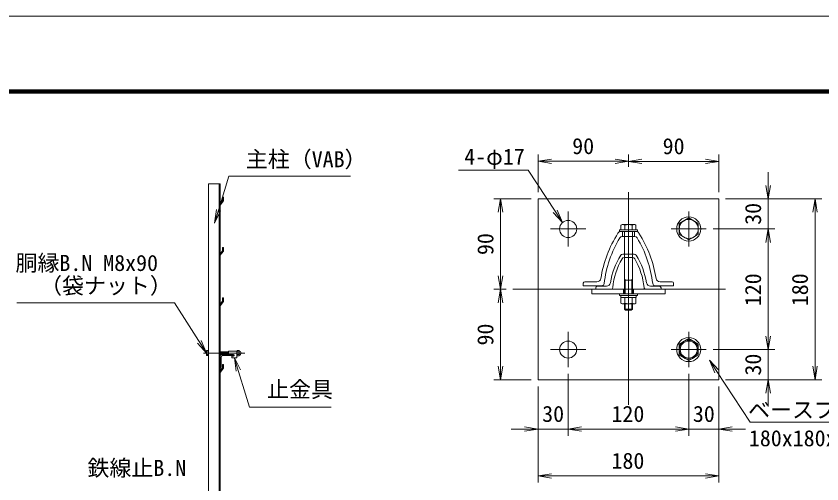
# Model space of a CAD drawing. Units: millimetres, scale not verified, with parts at other scales. Extents: x -4200 to 4200, y -2970 to 2970.
# Drawn here: x -110 to 2296, y 1574 to 2970 of the extents above; entities that cross this region are included whole.
import ezdxf
from ezdxf.enums import TextEntityAlignment as Align

# ---------------------------------------------------------------- set-up
doc = ezdxf.new("R2010")
doc.units = ezdxf.units.MM
doc.header["$LTSCALE"] = 20
doc.linetypes.add('DASHED', pattern=[7.5, 6, -1.5])
doc.linetypes.add('USER1', pattern=[50.8, 31.75, -6.35, 6.35, -6.35])
for name, color, linetype, lineweight in [('0-0_D-STR1', 1, 'Continuous', 18), ('0-1_D-BMK', 2, 'USER1', 13), ('0-2_D-STR-DIM', 7, 'Continuous', 9), ('0-3_D-STR3', 3, 'Continuous', 13), ('0-4_D-STR-TXT', 7, 'Continuous', 9), ('0-5_0', 7, 'Continuous', 9), ('0-8_D-TTL', 7, 'Continuous', 9)]:
    doc.layers.add(name, color=color, linetype=linetype, lineweight=lineweight)
doc.styles.add('ＭＳ ゴシック', font='')
doc.styles.get('ＭＳ ゴシック').set_extended_font_data('MS Gothic')

# ---------------------------------------------------------------- blocks, each defined once
blk = doc.blocks.new('_Open')
at = {"layer": '0-5_0'}
blk.add_line((-20, 3.33), (0, 0), dxfattribs=at)
blk.add_lwpolyline([(-20, -3.33), (0, 0), (-20, 0)], dxfattribs=at)
blk = doc.blocks.new('MLeader7')
at = {"layer": '0-4_D-STR-TXT'}
blk.add_line((1505.16, 2390.96), (1521.6, 2353.89), dxfattribs=at)
for points in [[(1499.6, 2387.29), (1418.72, 2510.08), (1218.16, 2510.08), (1210.96, 2510.08)], [(1494.03, 2383.62), (1521.6, 2353.89), (1499.6, 2387.29)]]:
    blk.add_lwpolyline(points, dxfattribs=at)
blk = doc.blocks.new('MLeader8')
at = {"layer": '0-4_D-STR-TXT'}
blk.add_line((1976.69, 1905.5), (1960.24, 1942.57), dxfattribs=at)
for points in [[(1987.82, 1912.84), (1960.24, 1942.57), (1982.25, 1909.17)], [(1982.25, 1909.17), (2082.17, 1757.59), (2547.99, 1757.59), (2555.19, 1757.59)]]:
    blk.add_lwpolyline(points, dxfattribs=at)

msp = doc.modelspace()

# ---------------------------------------------------------------- linework, layer by layer
at = {"layer": '0-0_D-STR1'}
for p, q in [((499.03, 2469.62), (464.03, 2469.62)), ((464.03, 639.62), (464.03, 2469.62)), ((496.03, 474.62), (496.03, 2469.62)), ((499.03, 474.62), (499.03, 2469.62)), ((506.03, 2419.62), (499.03, 2410.57)), ((509.03, 2418.5), (499.03, 2406)), ((499.03, 2410.57), (499.03, 2406)), ((506.03, 2429.5), (506.03, 2419.62)), ((506.03, 2429.5), (509.03, 2429.5)), ((509.03, 2429.5), (509.03, 2418.5)), ((506.03, 2269.62), (499.03, 2260.57)), ((509.03, 2268.5), (499.03, 2256)), ((506.03, 2279.5), (506.03, 2269.62)), ((506.03, 2279.5), (509.03, 2279.5)), ((509.03, 2279.5), (509.03, 2268.5)), ((499.03, 2260.57), (499.03, 2256)), ((1735.13, 2259.65), (1701.55, 2259.65)), ((1730.91, 2249.15), (1705.77, 2249.15)), ((1620.84, 2154.65), (1620.84, 2159.15)), ((1665.6, 2154.65), (1620.84, 2154.65)), ((1652.5, 2163.65), (1625.34, 2163.65)), ((1771.08, 2154.65), (1815.84, 2154.65)), ((1784.18, 2163.65), (1811.34, 2163.65)), ((1815.84, 2154.65), (1815.84, 2159.15)), ((506.03, 2119.12), (499.03, 2110.07)), ((509.03, 2118), (499.03, 2105.5)), ((506.03, 2129), (509.03, 2129)), ((506.03, 2129), (506.03, 2119.12)), ((509.03, 2129), (509.03, 2118)), ((499.03, 2110.07), (499.03, 2105.5)), ((499.03, 1954.62), (499.03, 1919.62)), ((502.03, 1952.12), (502.03, 1921.62)), ((539.03, 1959.62), (504.03, 1959.62)), ((537.03, 1956.62), (506.53, 1956.62)), ((539.03, 1958.62), (539.03, 1959.62)), ((506.03, 1930), (509.03, 1930)), ((506.03, 1930), (506.03, 1920.12)), ((509.03, 1930), (509.03, 1919)), ((506.03, 1920.12), (499.03, 1911.07)), ((500.03, 1919.62), (499.03, 1919.62)), ((509.03, 1919), (499.03, 1906.5)), ((499.03, 1911.07), (499.03, 1906.5))]:
    msp.add_line(p, q, dxfattribs=at)
for centre, radius, start, end in [((1888.14, 2136.92), 226.8, 148.30182, 170.6662), ((1888.14, 2136.92), 217.8, 150.13204, 173.91336), ((1701.55, 2252.15), 7.5, 90, 148.30182), ((1705.77, 2241.65), 7.5, 90, 150.13204), ((1730.91, 2241.65), 7.5, 29.86796, 90), ((1735.13, 2252.15), 7.5, 31.69818, 90), ((1548.54, 2136.92), 217.8, 6.08664, 29.86796), ((1548.54, 2136.92), 226.8, 9.3338, 31.69818), ((1652.5, 2175.65), 12, 270, 350.6662), ((1784.18, 2175.65), 12, 189.3338, 270), ((1625.34, 2159.15), 4.5, 90, 180), ((1665.6, 2160.65), 6, 270, 353.91336), ((1771.08, 2160.65), 6, 186.08664, 270), ((1811.34, 2159.15), 4.5, 0, 90), ((504.03, 1954.62), 5, 90, 180), ((506.53, 1952.12), 4.5, 90, 180), ((537.03, 1958.62), 2, 270, 0), ((500.03, 1921.62), 2, 270, 0)]:
    msp.add_arc(centre, radius, start, end, dxfattribs=at)
at = {"layer": '0-1_D-BMK'}
for p, q in [((1718.34, 1809.65), (1718.34, 2499.65)), ((1538.34, 2282.15), (1538.34, 2387.15)), ((1898.34, 2282.15), (1898.34, 2387.15)), ((1485.84, 2334.65), (1590.84, 2334.65)), ((1950.84, 2334.65), (1845.84, 2334.65)), ((1373.34, 2154.65), (2063.34, 2154.65)), ((1538.34, 2027.15), (1538.34, 1922.15)), ((1898.34, 2027.15), (1898.34, 1922.15)), ((1485.84, 1974.65), (1590.84, 1974.65)), ((1950.84, 1974.65), (1845.84, 1974.65)), ((573.26, 1964.12), (449.03, 1964.12))]:
    msp.add_line(p, q, dxfattribs=at)
at = {"layer": '0-2_D-STR-DIM'}
for p, q in [((1448.34, 2444.65), (1448.34, 2556.82)), ((1718.34, 2519.65), (1718.34, 2556.82)), ((1718.34, 2519.65), (1718.34, 2556.52)), ((1988.34, 2444.65), (1988.34, 2556.52)), ((1488.34, 2536.82), (1678.34, 2536.82)), ((1758.34, 2536.52), (1948.34, 2536.52)), ((2135.51, 2464.65), (2135.51, 2504.65)), ((1428.34, 2424.65), (1316.32, 2424.65)), ((2008.34, 2424.65), (2295.51, 2424.65)), ((2008.34, 2424.65), (2155.51, 2424.65)), ((2135.51, 2334.65), (2135.51, 2424.65)), ((1336.32, 2194.65), (1336.32, 2384.65)), ((2275.51, 2384.65), (2275.51, 1924.65)), ((1970.84, 2334.65), (2155.51, 2334.65)), ((1970.84, 2334.65), (2155.51, 2334.65)), ((2135.51, 2014.65), (2135.51, 2294.65)), ((2135.51, 2294.65), (2135.51, 2254.65)), ((1353.34, 2154.65), (1316.17, 2154.65)), ((1353.34, 2154.65), (1316.32, 2154.65)), ((1336.17, 2114.65), (1336.17, 1924.65)), ((2135.51, 2014.65), (2135.51, 2054.65)), ((1970.84, 1974.65), (2155.51, 1974.65)), ((1970.84, 1974.65), (2155.51, 1974.65)), ((2135.51, 1974.65), (2135.51, 1884.65)), ((1538.34, 1902.15), (1538.34, 1717.48)), ((1538.34, 1902.15), (1538.34, 1717.48)), ((1898.34, 1902.15), (1898.34, 1717.48)), ((1898.34, 1902.15), (1898.34, 1717.48)), ((1428.34, 1884.65), (1316.17, 1884.65)), ((2008.34, 1884.65), (2295.51, 1884.65)), ((2008.34, 1884.65), (2155.51, 1884.65)), ((1448.34, 1864.65), (1448.34, 1577.48)), ((1448.34, 1864.65), (1448.34, 1717.48)), ((1988.34, 1864.65), (1988.34, 1577.48)), ((1988.34, 1864.65), (1988.34, 1717.48)), ((2135.51, 1844.65), (2135.51, 1804.65)), ((1408.34, 1737.48), (1368.34, 1737.48)), ((1538.34, 1737.48), (1448.34, 1737.48)), ((1578.34, 1737.48), (1858.34, 1737.48)), ((1578.34, 1737.48), (1618.34, 1737.48)), ((1858.34, 1737.48), (1818.34, 1737.48)), ((1898.34, 1737.48), (1988.34, 1737.48)), ((2028.34, 1737.48), (2068.34, 1737.48)), ((1948.34, 1597.48), (1488.34, 1597.48))]:
    msp.add_line(p, q, dxfattribs=at)
at = {"layer": '0-3_D-STR3'}
for p, q in [((1898.34, 2367.5), (1869.84, 2351.16)), ((1898.34, 2367.5), (1926.84, 2351.16)), ((1699.44, 2347.85), (1695.82, 2345.76)), ((1695.82, 2331.95), (1695.82, 2345.76)), ((1699.44, 2347.85), (1737.24, 2347.85)), ((1707.08, 2331.95), (1707.08, 2345.76)), ((1729.6, 2331.95), (1729.6, 2345.76)), ((1737.24, 2347.85), (1740.86, 2345.76)), ((1740.86, 2331.95), (1740.86, 2345.76)), ((1869.84, 2351.16), (1869.84, 2318.14)), ((1926.84, 2351.16), (1926.84, 2318.14)), ((1745.34, 2327.15), (1691.34, 2327.15)), ((1695.82, 2331.95), (1740.86, 2331.95)), ((1740.86, 2327.15), (1695.82, 2327.15)), ((1737.67, 2312.15), (1699.01, 2312.15)), ((1706.34, 2327.15), (1706.34, 2141.15)), ((1730.34, 2327.15), (1730.34, 2141.15)), ((1745.34, 2331.95), (1745.34, 2327.15)), ((1898.34, 2301.8), (1869.84, 2318.14)), ((1898.34, 2301.8), (1926.84, 2318.14)), ((1583.34, 2165.15), (1583.34, 2172.65)), ((1624.06, 2177.15), (1587.84, 2177.15)), ((1706.34, 2184.95), (1709.34, 2181.95)), ((1730.34, 2181.95), (1706.34, 2181.95)), ((1708.59, 2181.95), (1708.59, 2141.15)), ((1730.34, 2184.95), (1727.34, 2181.95)), ((1728.09, 2181.95), (1728.09, 2141.15)), ((1812.61, 2177.15), (1848.84, 2177.15)), ((1853.34, 2165.15), (1853.34, 2172.65)), ((1853.34, 2165.15), (1853.34, 2172.65)), ((1638.4, 2165.15), (1583.34, 2165.15)), ((1798.28, 2165.15), (1853.34, 2165.15)), ((1745.34, 2136.35), (1691.34, 2136.35)), ((1695.82, 2130.35), (1740.86, 2130.35)), ((1707.08, 2130.35), (1707.08, 2113.03)), ((1729.6, 2130.35), (1729.6, 2113.03)), ((1745.34, 2141.15), (1745.34, 2136.35)), ((1699.59, 2110.85), (1737.09, 2110.85)), ((1706.34, 2110.85), (1706.34, 2095.55)), ((1706.34, 2095.55), (1709.94, 2091.95)), ((1730.34, 2095.55), (1706.34, 2095.55)), ((1708.59, 2110.85), (1708.59, 2093.3)), ((1730.34, 2095.55), (1726.74, 2091.95)), ((1728.09, 2110.85), (1728.09, 2093.3)), ((1730.34, 2110.85), (1730.34, 2095.55)), ((1726.74, 2091.95), (1709.94, 2091.95)), ((1898.34, 2007.5), (1869.84, 1991.16)), ((1898.34, 2007.5), (1926.84, 1991.16)), ((1869.84, 1991.16), (1869.84, 1958.14)), ((1926.84, 1991.16), (1926.84, 1958.14)), ((458.73, 1970.42), (459.42, 1971.63)), ((458.73, 1970.42), (458.73, 1957.82)), ((458.73, 1957.82), (459.42, 1956.61)), ((464.03, 1971.63), (459.42, 1971.63)), ((464.03, 1967.87), (459.42, 1967.87)), ((464.03, 1960.37), (459.42, 1960.37)), ((464.03, 1956.61), (459.42, 1956.61)), ((464.03, 1971.63), (464.03, 1956.61)), ((499.03, 1968.12), (524.28, 1968.12)), ((499.03, 1967.37), (524.28, 1967.37)), ((499.03, 1960.87), (524.28, 1960.87)), ((499.03, 1960.12), (524.28, 1960.12)), ((524.28, 1970.12), (524.28, 1959.62)), ((549.28, 1970.12), (524.28, 1970.12)), ((539.03, 1959.62), (524.28, 1959.62)), ((534.28, 1955.12), (534.28, 1950.12)), ((539.03, 1955.12), (534.28, 1955.12)), ((549.28, 1950.12), (534.28, 1950.12)), ((549.28, 1970.35), (549.28, 1958.01)), ((549.28, 1970.35), (549.28, 1958.01)), ((549.28, 1970.12), (549.28, 1950.12)), ((550.28, 1972.22), (554.78, 1972.22)), ((554.78, 1968.17), (550.28, 1968.17)), ((554.78, 1960.07), (550.28, 1960.07)), ((550.28, 1956.02), (554.78, 1956.02)), ((555.78, 1970.35), (555.78, 1958.01)), ((555.78, 1970.35), (555.78, 1958.01)), ((1898.34, 1941.8), (1869.84, 1958.14)), ((1898.34, 1941.8), (1926.84, 1958.14))]:
    msp.add_line(p, q, dxfattribs=at)
at = {"layer": '0-3_D-STR3', "linetype": 'DASHED'}
for p, q in [((1700.34, 2312.15), (1700.34, 2327.04)), ((1736.34, 2312.15), (1736.34, 2327.04)), ((1703.34, 2141.15), (1703.34, 2154.65)), ((1733.34, 2141.15), (1733.34, 2154.65))]:
    msp.add_line(p, q, dxfattribs=at)
at = {"layer": '0-3_D-STR3'}
for points in [[(1988.34, 1884.65), (1988.34, 2424.65), (1448.34, 2424.65), (1448.34, 1884.65)], [(1827.84, 2154.65), (1608.84, 2154.65), (1608.84, 2141.15), (1827.84, 2141.15)], [(1741.44, 2130.35), (1741.44, 2136.35), (1695.24, 2136.35), (1695.24, 2130.35)]]:
    msp.add_lwpolyline(points, close=True, dxfattribs=at)
for points in [[(1745.34, 2331.95), (1691.34, 2331.95), (1691.34, 2327.15)], [(1745.34, 2141.15), (1691.34, 2141.15), (1691.34, 2136.35)], [(1695.82, 2130.35), (1695.82, 2113.03), (1699.59, 2110.85)], [(1740.86, 2130.35), (1740.86, 2113.03), (1737.09, 2110.85)]]:
    msp.add_lwpolyline(points, dxfattribs=at)
for centre, radius in [((1538.34, 2334.65), 25.5), ((1898.34, 2334.65), 36), ((1898.34, 2334.65), 28.5), ((1538.34, 1974.65), 25.5), ((1898.34, 1974.65), 36), ((1898.34, 1974.65), 28.5), ((1898.34, 1974.65), 25.5)]:
    msp.add_circle(centre, radius, dxfattribs=at)
for centre, radius, start, end in [((1701.45, 2337.54), 9.97, 55.61585, 124.38415), ((1718.34, 2310.25), 37.26, 72.4121, 107.5879), ((1735.23, 2337.54), 9.97, 55.61585, 124.38415), ((1991.34, 2130.05), 360, 147.73028, 170.85863), ((1695.82, 2316.65), 10.5, 90, 147.73028), ((1699.01, 2304.65), 7.5, 90, 149.15113), ((1737.67, 2304.65), 7.5, 30.84887, 90), ((1740.86, 2316.65), 10.5, 32.26972, 90), ((1445.34, 2130.05), 360, 9.14137, 32.26972), ((1991.34, 2130.05), 348, 149.15113, 173.11764), ((1445.34, 2130.05), 348, 6.88236, 30.84887), ((1587.84, 2172.65), 4.5, 90, 180), ((1624.06, 2189.15), 12, 270, 350.85863), ((1638.4, 2172.65), 7.5, 270, 353.11764), ((1798.28, 2172.65), 7.5, 186.88236, 270), ((1812.61, 2189.15), 12, 189.14137, 270), ((1848.84, 2172.65), 4.5, 0, 90), ((1701.45, 2121.25), 9.97, 235.61585, 304.38416), ((1718.34, 2148.54), 37.26, 252.4121, 287.5879), ((1735.23, 2121.25), 9.97, 235.61586, 304.38414), ((471.26, 1964.12), 12.42, 162.4121, 197.5879), ((462.17, 1969.75), 3.32, 145.61585, 214.38415), ((462.17, 1958.49), 3.32, 145.61585, 214.38415), ((539.03, 1957.37), 2.25, 270, 90), ((551.82, 1970.19), 2.54, 127.21089, 232.78911), ((557.98, 1964.12), 8.7, 152.26063, 207.73937), ((551.83, 1958.04), 2.55, 127.42505, 232.57495), ((553.24, 1970.19), 2.54, 307.21089, 52.78911), ((547.08, 1964.12), 8.7, 332.26063, 27.73937), ((553.23, 1958.04), 2.55, 307.42505, 52.57495), ((556.15, 1971.06), 0.5, 189.83916, 262.83194), ((556.15, 1957.17), 0.5, 97.16806, 163.42019), ((555.28, 1964.12), 6.5, 277.16806, 82.83194)]:
    msp.add_arc(centre, radius, start, end, dxfattribs=at)
at = {"layer": '0-4_D-STR-TXT'}
for points in [[(888.7, 2491.77), (524.83, 2491.77), (483.14, 2354.1)], [(-108.4, 2114.07), (362.82, 2114.07), (457.65, 1965.8)], [(830.4, 1803.09), (586.59, 1803.09), (542.26, 1948.24)]]:
    msp.add_lwpolyline(points, dxfattribs=at)
at = {"layer": '0-8_D-TTL', "color": 2, "lineweight": 18}
msp.add_lwpolyline([(-4200, 2970), (4200, 2970), (4200, -2970), (-4200, -2970)], close=True, dxfattribs=at)
at = {"layer": '0-8_D-TTL'}
for points in [[(-3930, 2750), (3930, 2750), (3930, -2750), (-3930, -2750)], [(-3927.5, 2747.5), (3927.5, 2747.5), (3927.5, -2747.5), (-3927.5, -2747.5)], [(-3925, 2745), (3925, 2745), (3925, -2745), (-3925, -2745)], [(-3922.5, 2742.5), (3922.5, 2742.5), (3922.5, -2742.5), (-3922.5, -2742.5)], [(-3920, 2740), (3920, 2740), (3920, -2740), (-3920, -2740)]]:
    msp.add_lwpolyline(points, close=True, dxfattribs=at)

# ---------------------------------------------------------------- block references
at = {"layer": '0-2_D-STR-DIM', "xscale": 2, "yscale": 2}
for p, rotation in [((1448.34, 2536.82), 180), ((1718.34, 2536.52), 180), ((2135.51, 2424.65), 270), ((1336.32, 2424.65), 90), ((2275.51, 2424.65), 90), ((2135.51, 2334.65), 90), ((2135.51, 2334.65), 90), ((1336.32, 2154.65), 270), ((1336.17, 2154.65), 90), ((2135.51, 1974.65), 270), ((2135.51, 1974.65), 270), ((1336.17, 1884.65), 270), ((2275.51, 1884.65), 270), ((2135.51, 1884.65), 90), ((1538.34, 1737.48), 180), ((1538.34, 1737.48), 180), ((1988.34, 1737.48), 180), ((1448.34, 1597.48), 180)]:
    msp.add_blockref('_Open', p, dxfattribs=dict(at, rotation=rotation))
for p in [(1718.34, 2536.82), (1988.34, 2536.52), (1448.34, 1737.48), (1898.34, 1737.48), (1898.34, 1737.48), (1988.34, 1597.48)]:
    msp.add_blockref('_Open', p, dxfattribs=at)
at = {"layer": '0-4_D-STR-TXT'}
for name in ['MLeader7', 'MLeader8']:
    msp.add_blockref(name, (0, 0), dxfattribs=at)
at = {"layer": '0-4_D-STR-TXT', "xscale": 2, "yscale": 2}
for p, rotation in [((482.56, 2352.19), 253.14944), ((458.73, 1964.12), 302.60185), ((541.68, 1950.15), 106.98059)]:
    msp.add_blockref('_Open', p, dxfattribs=dict(at, rotation=rotation))

# ---------------------------------------------------------------- texts
at = {"layer": '0-2_D-STR-DIM', "style": 'ＭＳ ゴシック'}
for s, p in [('90', (1550.46, 2543.57)), ('90', (1820.46, 2543.26)), ('30', (1460.71, 1744.23)), ('120', (1667.69, 1744.23)), ('30', (1910.71, 1744.23)), ('180', (1667.69, 1604.23))]:
    msp.add_text(s, height=48.09, dxfattribs=at).set_placement(p, align=Align.BOTTOM_LEFT)
for s, p in [('30', (2128.76, 2347.03)), ('90', (1329.57, 2256.78)), ('120', (2128.76, 2104)), ('180', (2268.76, 2104)), ('90', (1329.42, 1986.78)), ('30', (2128.76, 1897.03))]:
    msp.add_text(s, height=48.09, rotation=90, dxfattribs=at).set_placement(p, align=Align.BOTTOM_LEFT)
at = {"layer": '0-4_D-STR-TXT', "style": 'ＭＳ ゴシック'}
for s, p in [('主柱（VAB）', (575.76, 2504.35)), ('4-φ17', (1228.07, 2511.87)), ('胴縁B.N M8x90', (-111.96, 2194.8)), ('（袋ナット）', (-38.61, 2126.91)), ('止金具', (639.29, 1817.32)), ('ベースプレート', (2075.54, 1756.49)), ('180x180x9 ', (2077.99, 1671.6)), ('鉄線止B.N', (102.84, 1582.81))]:
    msp.add_text(s, height=48.09, dxfattribs=at).set_placement(p, align=Align.BOTTOM_LEFT)

doc.saveas('drawing.dxf')
